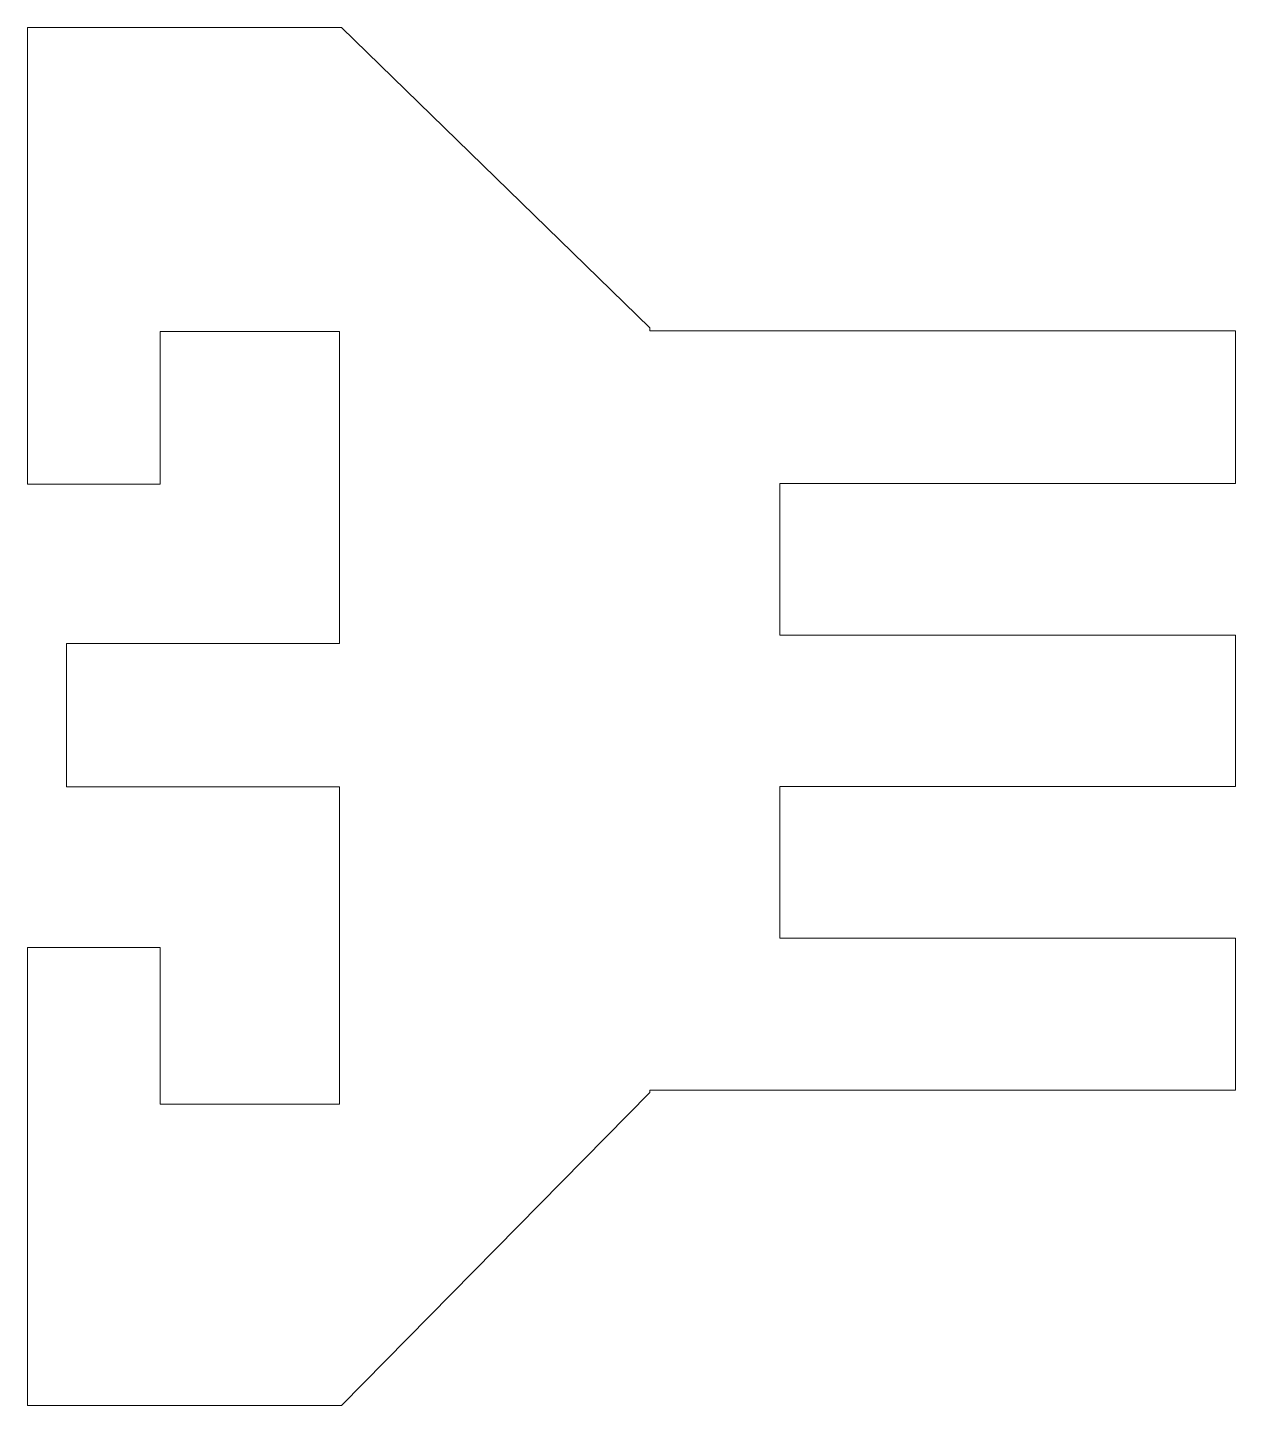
# Model space of a CAD drawing. Header units: inches. Extents: x 85.3 to 125.1, y -171.3 to -125.9.
import ezdxf

# ---------------------------------------------------------------- set-up
doc = ezdxf.new("R2010")
doc.units = ezdxf.units.IN
doc.header["$MEASUREMENT"] = 0
doc.layers.add('Layer 1', color=7, linetype='Continuous')

# ---------------------------------------------------------------- blocks, each defined once
blk = doc.blocks.new('block 2')
at = {"layer": 'Layer 1', "color": 250, "lineweight": 5}
blk.add_lwpolyline([(112.557, -135.887), (105.775, -135.887), (105.775, -135.786), (95.625, -125.898), (85.284, -125.898), (85.284, -140.935), (89.65, -140.935), (89.65, -135.908), (95.559, -135.908), (95.559, -146.182), (86.563, -146.182), (86.563, -150.901), (95.559, -150.901), (95.559, -161.352), (89.65, -161.352), (89.65, -156.192), (85.284, -156.192), (85.284, -171.274), (95.625, -171.274), (105.775, -160.969), (105.775, -160.887), (112.557, -160.887), (125.057, -160.887), (125.057, -155.89), (110.057, -155.89), (110.057, -150.89), (125.057, -150.89), (125.057, -148.387), (125.057, -145.911), (110.057, -145.911), (110.057, -140.911), (125.057, -140.911), (125.057, -135.887), (112.557, -135.887)], dxfattribs=at)

msp = doc.modelspace()

# ---------------------------------------------------------------- block references
at = {"layer": 'Layer 1'}
msp.add_blockref('block 2', (0, 0), dxfattribs=at)

doc.saveas('drawing.dxf')
